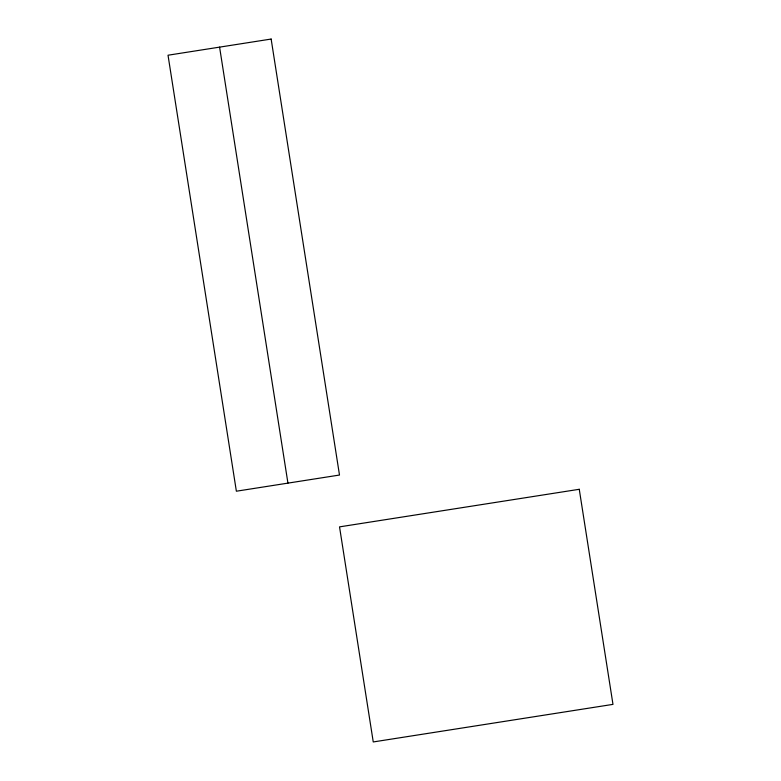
<?xml version="1.0" encoding="UTF-8"?>
<svg xmlns="http://www.w3.org/2000/svg" width="781" height="781" viewBox="0 0 781 781"><rect width="100%" height="100%" fill="white"/><g stroke="black" fill="none" stroke-linecap="round" stroke-linejoin="round"><path stroke-width="1.17" d="M219.588 47.133L287.935 483.127M271.144 39.05L168.022 55.217L236.37 491.21L339.491 475.043L271.144 39.05M579.258 489.287L339.53 526.872L373.25 741.95L612.978 704.374L579.258 489.287"/></g></svg>
